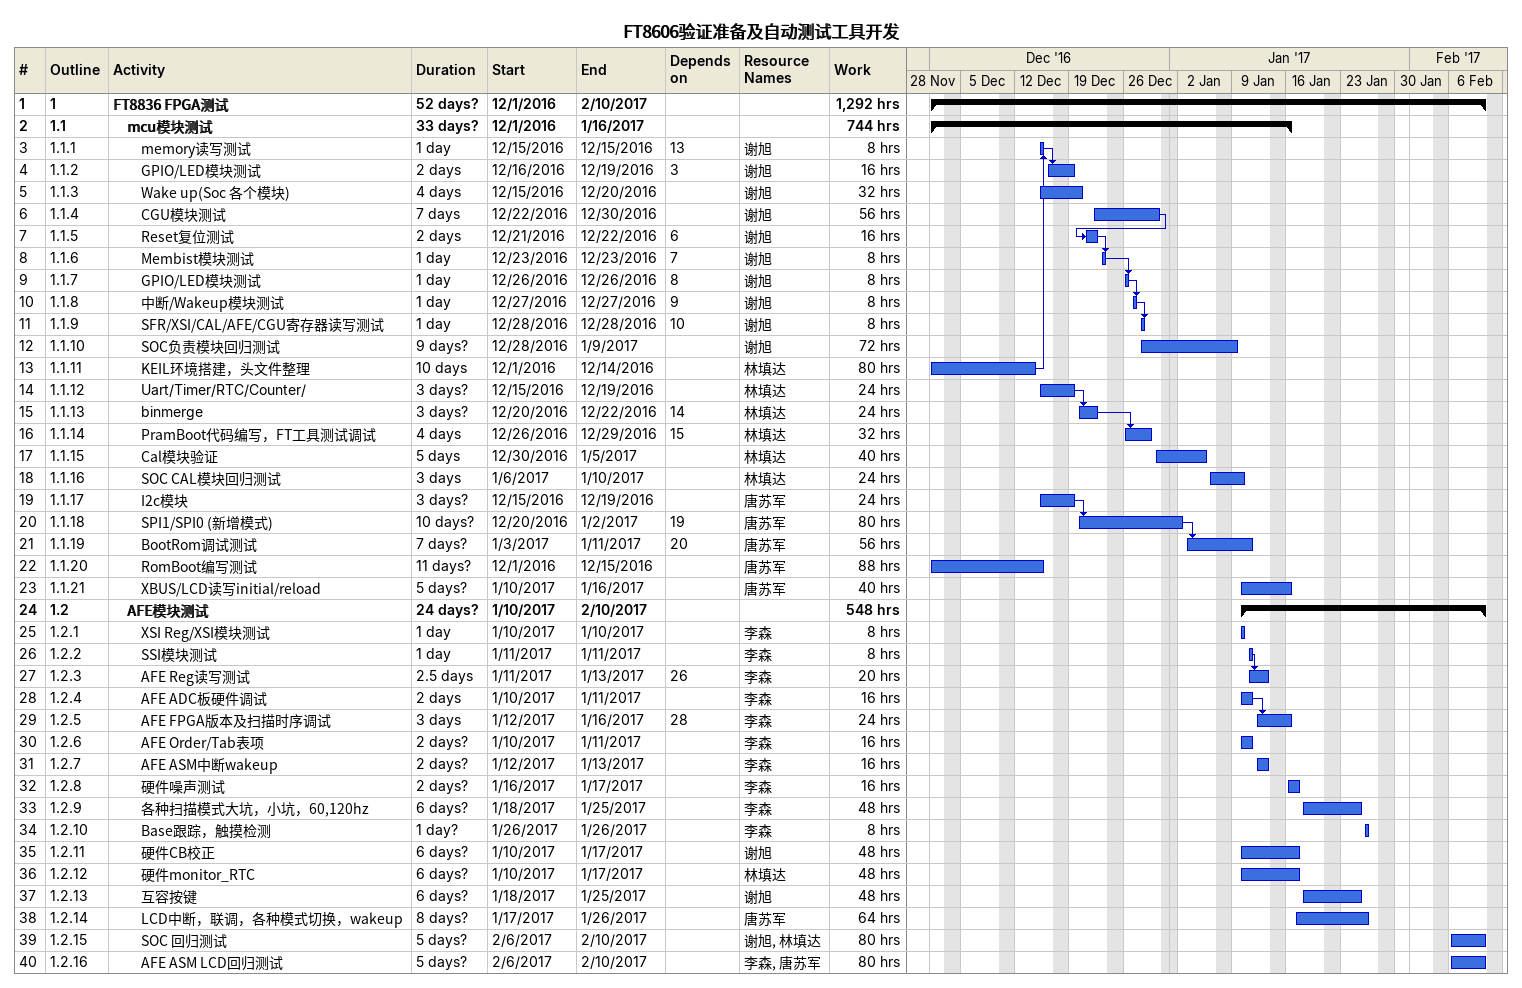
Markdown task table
FT8606验证准备及自动测试工具开发

| ID | WBS | Task | Duration | Start | Finish | Predecessors | Resources | Work (h) |
|---|---|---|---|---|---|---|---|---|
| 1 | 1 | **FT8836 FPGA测试** | 52d? | 2016-12-01 | 2017-02-10 |  |  | 1292 |
| 2 | 1.1 | **mcu模块测试** | 33d? | 2016-12-01 | 2017-01-16 |  |  | 744 |
| 3 | 1.1.1 | memory读写测试 | 1d | 2016-12-15 | 2016-12-15 | 13 | 谢旭 | 8 |
| 4 | 1.1.2 | GPIO/LED模块测试 | 2d | 2016-12-16 | 2016-12-19 | 3 | 谢旭 | 16 |
| 5 | 1.1.3 | Wake up(Soc 各个模块) | 4d | 2016-12-15 | 2016-12-20 |  | 谢旭 | 32 |
| 6 | 1.1.4 | CGU模块测试 | 7d | 2016-12-22 | 2016-12-30 |  | 谢旭 | 56 |
| 7 | 1.1.5 | Reset复位测试 | 2d | 2016-12-21 | 2016-12-22 | 6 | 谢旭 | 16 |
| 8 | 1.1.6 | Membist模块测试 | 1d | 2016-12-23 | 2016-12-23 | 7 | 谢旭 | 8 |
| 9 | 1.1.7 | GPIO/LED模块测试 | 1d | 2016-12-26 | 2016-12-26 | 8 | 谢旭 | 8 |
| 10 | 1.1.8 | 中断/Wakeup模块测试 | 1d | 2016-12-27 | 2016-12-27 | 9 | 谢旭 | 8 |
| 11 | 1.1.9 | SFR/XSI/CAL/AFE/CGU寄存器读写测试 | 1d | 2016-12-28 | 2016-12-28 | 10 | 谢旭 | 8 |
| 12 | 1.1.10 | SOC负责模块回归测试 | 9d? | 2016-12-28 | 2017-01-09 |  | 谢旭 | 72 |
| 13 | 1.1.11 | KEIL环境搭建，头文件整理 | 10d | 2016-12-01 | 2016-12-14 |  | 林填达 | 80 |
| 14 | 1.1.12 | Uart/Timer/RTC/Counter/ | 3d? | 2016-12-15 | 2016-12-19 |  | 林填达 | 24 |
| 15 | 1.1.13 | binmerge | 3d? | 2016-12-20 | 2016-12-22 | 14 | 林填达 | 24 |
| 16 | 1.1.14 | PramBoot代码编写，FT工具测试调试 | 4d | 2016-12-26 | 2016-12-29 | 15 | 林填达 | 32 |
| 17 | 1.1.15 | Cal模块验证 | 5d | 2016-12-30 | 2017-01-05 |  | 林填达 | 40 |
| 18 | 1.1.16 | SOC CAL模块回归测试 | 3d | 2017-01-06 | 2017-01-10 |  | 林填达 | 24 |
| 19 | 1.1.17 | I2c模块 | 3d? | 2016-12-15 | 2016-12-19 |  | 唐苏军 | 24 |
| 20 | 1.1.18 | SPI1/SPI0 (新增模式) | 10d? | 2016-12-20 | 2017-01-02 | 19 | 唐苏军 | 80 |
| 21 | 1.1.19 | BootRom调试测试 | 7d? | 2017-01-03 | 2017-01-11 | 20 | 唐苏军 | 56 |
| 22 | 1.1.20 | RomBoot编写测试 | 11d? | 2016-12-01 | 2016-12-15 |  | 唐苏军 | 88 |
| 23 | 1.1.21 | XBUS/LCD读写initial/reload | 5d? | 2017-01-10 | 2017-01-16 |  | 唐苏军 | 40 |
| 24 | 1.2 | **AFE模块测试** | 24d? | 2017-01-10 | 2017-02-10 |  |  | 548 |
| 25 | 1.2.1 | XSI Reg/XSI模块测试 | 1d | 2017-01-10 | 2017-01-10 |  | 李森 | 8 |
| 26 | 1.2.2 | SSI模块测试 | 1d | 2017-01-11 | 2017-01-11 |  | 李森 | 8 |
| 27 | 1.2.3 | AFE Reg读写测试 | 2.5d | 2017-01-11 | 2017-01-13 | 26 | 李森 | 20 |
| 28 | 1.2.4 | AFE ADC板硬件调试 | 2d | 2017-01-10 | 2017-01-11 |  | 李森 | 16 |
| 29 | 1.2.5 | AFE FPGA版本及扫描时序调试 | 3d | 2017-01-12 | 2017-01-16 | 28 | 李森 | 24 |
| 30 | 1.2.6 | AFE Order/Tab表项 | 2d? | 2017-01-10 | 2017-01-11 |  | 李森 | 16 |
| 31 | 1.2.7 | AFE ASM中断wakeup | 2d? | 2017-01-12 | 2017-01-13 |  | 李森 | 16 |
| 32 | 1.2.8 | 硬件噪声测试 | 2d? | 2017-01-16 | 2017-01-17 |  | 李森 | 16 |
| 33 | 1.2.9 | 各种扫描模式大坑，小坑，60,120hz | 6d? | 2017-01-18 | 2017-01-25 |  | 李森 | 48 |
| 34 | 1.2.10 | Base跟踪，触摸检测 | 1d? | 2017-01-26 | 2017-01-26 |  | 李森 | 8 |
| 35 | 1.2.11 | 硬件CB校正 | 6d? | 2017-01-10 | 2017-01-17 |  | 谢旭 | 48 |
| 36 | 1.2.12 | 硬件monitor_RTC | 6d? | 2017-01-10 | 2017-01-17 |  | 林填达 | 48 |
| 37 | 1.2.13 | 互容按键 | 6d? | 2017-01-18 | 2017-01-25 |  | 谢旭 | 48 |
| 38 | 1.2.14 | LCD中断，联调，各种模式切换，wakeup | 8d? | 2017-01-17 | 2017-01-26 |  | 唐苏军 | 64 |
| 39 | 1.2.15 | SOC 回归测试 | 5d? | 2017-02-06 | 2017-02-10 |  | 谢旭, 林填达 | 80 |
| 40 | 1.2.16 | AFE ASM LCD回归测试 | 5d? | 2017-02-06 | 2017-02-10 |  | 李森, 唐苏军 | 80 |
